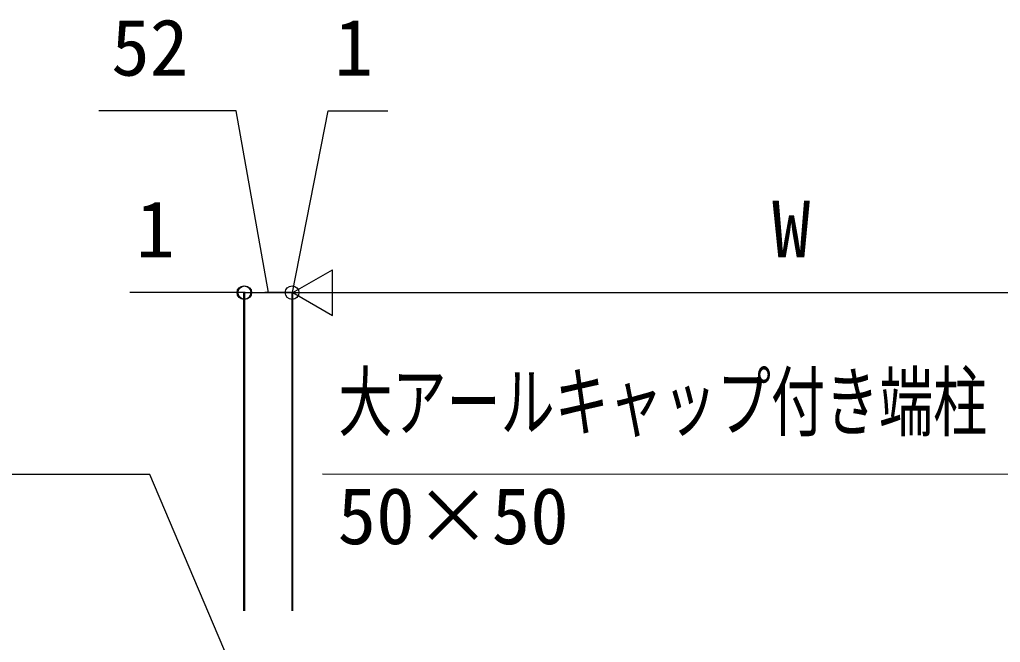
# Model space of a CAD drawing. Units: millimetres, scale not verified. Extents: x -4375 to 4375, y -6498 to 6472.
# Drawn here: x 296 to 1375, y 1617 to 2302 of the extents above; entities that cross this region are included whole.
import ezdxf
from ezdxf.enums import TextEntityAlignment as Align

# ---------------------------------------------------------------- set-up
doc = ezdxf.new("R2010")
doc.units = ezdxf.units.MM
doc.header["$LTSCALE"] = 30
doc.layers.add('0-6_YKK_D', color=6, linetype='Continuous')
doc.styles.add('ＭＳ ゴシック', font='')
doc.styles.get('ＭＳ ゴシック').set_extended_font_data('MS Gothic')

msp = doc.modelspace()

# ---------------------------------------------------------------- linework, layer by layer
at = {"layer": '0-6_YKK_D'}
for p, q in [((596.42, 2001.6), (639.72, 2026.6)), ((639.72, 1976.6), (639.72, 2026.6)), ((542.42, 2001.6), (416.82, 2001.6)), ((542.42, 1651.6), (542.42, 2002.6)), ((543.42, 2001.6), (542.42, 2001.6)), ((543.42, 1651.6), (543.42, 2002.6)), ((543.42, 1651.6), (543.42, 2002.6)), ((543.42, 2001.6), (573.42, 2001.6)), ((543.42, 2001.6), (595.42, 2001.6)), ((595.42, 2001.6), (565.42, 2001.6)), ((595.42, 1651.6), (595.42, 2002.6)), ((595.42, 1651.6), (595.42, 2002.6)), ((595.42, 2001.6), (596.42, 2001.6)), ((595.42, 2001.6), (596.42, 2001.6)), ((596.42, 1651.6), (596.42, 2002.6)), ((596.42, 1651.6), (596.42, 2002.6)), ((596.42, 2001.6), (626.42, 2001.6)), ((596.42, 2001.6), (639.72, 1976.6)), ((596.42, 2001.6), (683.02, 2001.6)), ((646.42, 2001.6), (1692.42, 2001.6))]:
    msp.add_line(p, q, dxfattribs=at)
for points in [[(569.42, 2001.6), (533.81, 2201.6), (382.74, 2201.6)], [(595.92, 2001.6), (635.1, 2201.6), (700.7, 2201.6)], [(568.69, 1495.66), (438.83, 1801.6), (25.37, 1801.6)], [(1761.38, 1438.25), (1650.29, 1801.6), (628.83, 1802.02)]]:
    msp.add_lwpolyline(points, dxfattribs=at)
for centre in [(542.42, 2001.6), (543.42, 2001.6), (543.42, 2001.6), (595.42, 2001.6), (595.42, 2001.6)]:
    msp.add_circle(centre, 7.5, dxfattribs=at)

# ---------------------------------------------------------------- texts
at = {"layer": '0-6_YKK_D', "style": 'ＭＳ ゴシック'}
for s, p in [('52', (396.46, 2221.6)), ('1', (642.06, 2221.6)), ('1', (423.78, 2021.6)), ('W', (1123.54, 2021.6)), ('50×50', (645.5, 1706.2))]:
    msp.add_text(s, height=62.32, dxfattribs=at).set_placement(p, align=Align.BOTTOM_LEFT)
at = {"layer": '0-6_YKK_D', "style": 'ＭＳ ゴシック', "width": 0.7}
msp.add_text('大アールキャップ付き端柱', height=62.32, dxfattribs=at).set_placement((646.37, 1831.68), align=Align.BOTTOM_LEFT)

doc.saveas('drawing.dxf')
